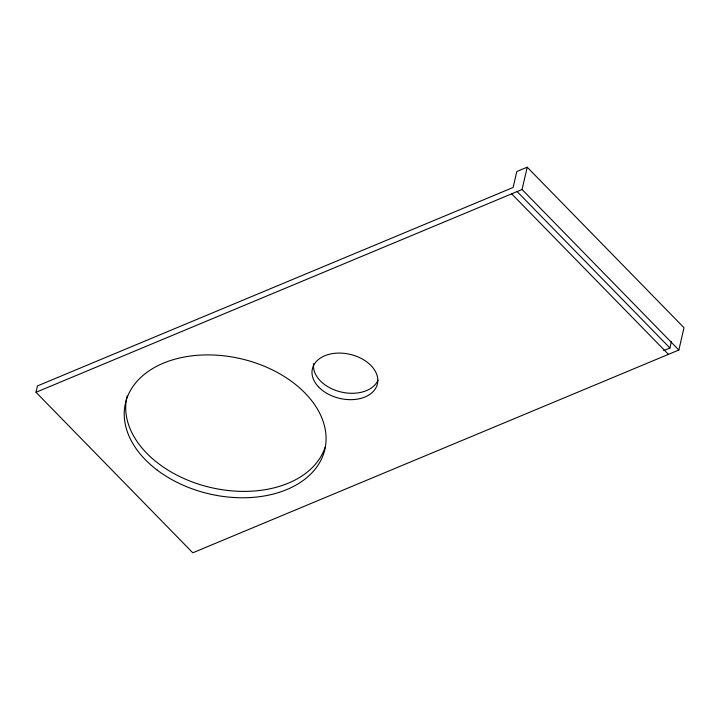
<?xml version="1.0" encoding="UTF-8"?>
<svg xmlns="http://www.w3.org/2000/svg" width="720" height="720" viewBox="0 0 720 720"><rect width="100%" height="100%" fill="white"/><g stroke="black" fill="none" stroke-linecap="round" stroke-linejoin="round"><path stroke-width="1.08" d="M36 392.283L37.467 385.911L513.126 187.47L516.807 171.54L527.211 167.202L684 327.717L678.852 350.019L192.789 552.798L36 392.283L522.063 189.504L527.211 167.202M663.705 350.577L669.915 347.985L671.391 341.613M522.063 189.504L678.852 350.019M517.05 191.484L669.915 347.985M511.659 193.842L668.448 354.357M378 380.223A33.372 22.626 13 0 1 340.029 391.743A33.372 22.626 13 0 1 313.659 363.564M325.215 446.994A102.33 69.399 13 0 1 207.342 486.684A102.33 69.399 13 0 1 127.134 396M157.185 470.088A102.33 69.399 13 0 0 323.748 453.366A102.33 69.399 13 0 0 194.508 355.563A102.33 69.399 13 0 0 157.185 470.088M318.411 386.757A33.372 22.626 13 0 0 375.066 389.241A33.372 22.626 13 0 0 341.262 353.124A33.372 22.626 13 0 0 318.411 386.757"/></g></svg>
